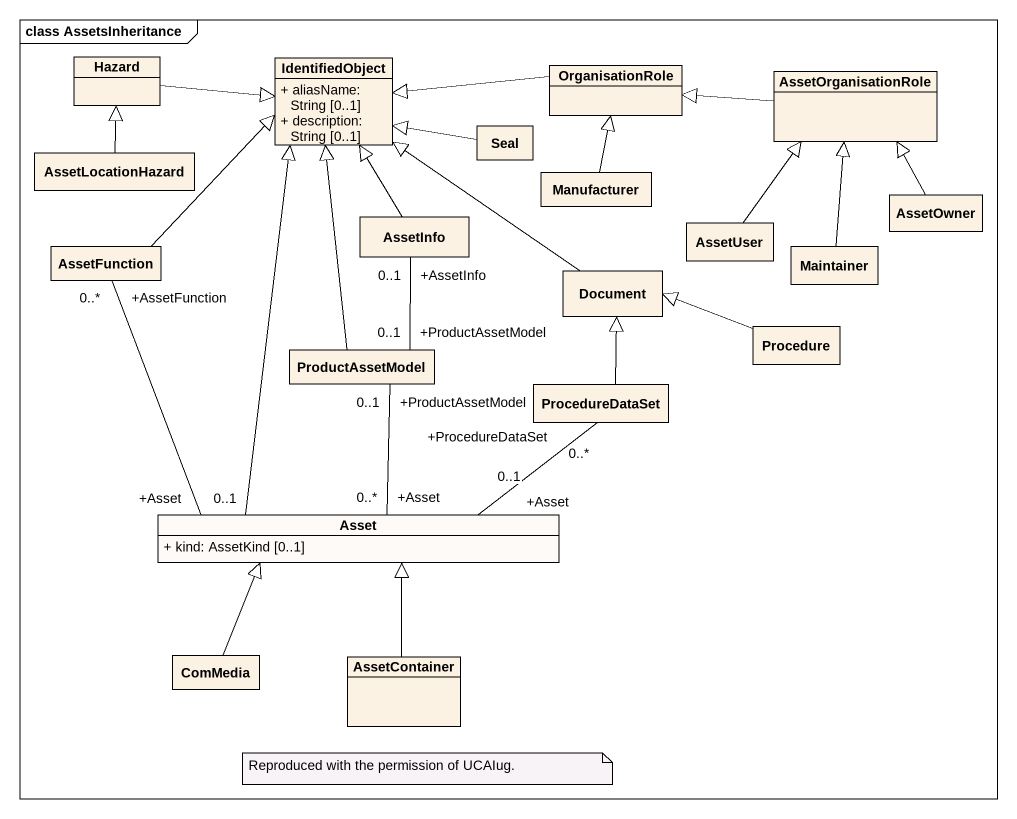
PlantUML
@startuml
mainframe class AssetsInheritance
hide circle
hide empty members
skinparam classAttributeIconSize 0
class Hazard
class IdentifiedObject {
  + aliasName: String [0..1]
  + description: String [0..1]
}
class OrganisationRole
class AssetOrganisationRole
class AssetLocationHazard
class Seal
class Manufacturer
class AssetInfo
class AssetUser
class AssetOwner
class AssetFunction
class Document
class Maintainer
class Procedure
class ProductAssetModel
class ProcedureDataSet
class Asset #FEFAF7 {
  + kind: AssetKind [0..1]
}
class ComMedia
class AssetContainer
Hazard -right-|> IdentifiedObject
OrganisationRole -left-|> IdentifiedObject
AssetOrganisationRole -left-|> OrganisationRole
AssetLocationHazard -up-|> Hazard
Seal -left-|> IdentifiedObject
Manufacturer -up-|> OrganisationRole
AssetInfo -up-|> IdentifiedObject
AssetUser -up-|> AssetOrganisationRole
AssetOwner -up-|> AssetOrganisationRole
AssetFunction -up-|> IdentifiedObject
Document -up-|> IdentifiedObject
Maintainer -up-|> AssetOrganisationRole
Procedure -left-|> Document
ProductAssetModel -up-|> IdentifiedObject
ProductAssetModel "+ProductAssetModel\n0..1" -up- "+AssetInfo\n0..1" AssetInfo
ProcedureDataSet -up-|> Document
ProcedureDataSet "+ProcedureDataSet\n0..*" -left- "+Asset\n0..1" Asset
Asset -up-|> IdentifiedObject
Asset "+Asset\n0..1" -up- "+AssetFunction\n0..*" AssetFunction
Asset "+Asset\n0..*" -up- "+ProductAssetModel\n0..1" ProductAssetModel
ComMedia -up-|> Asset
AssetContainer -up-|> Asset
note as N1
  Reproduced with the permission of UCAIug.
end note
@enduml
